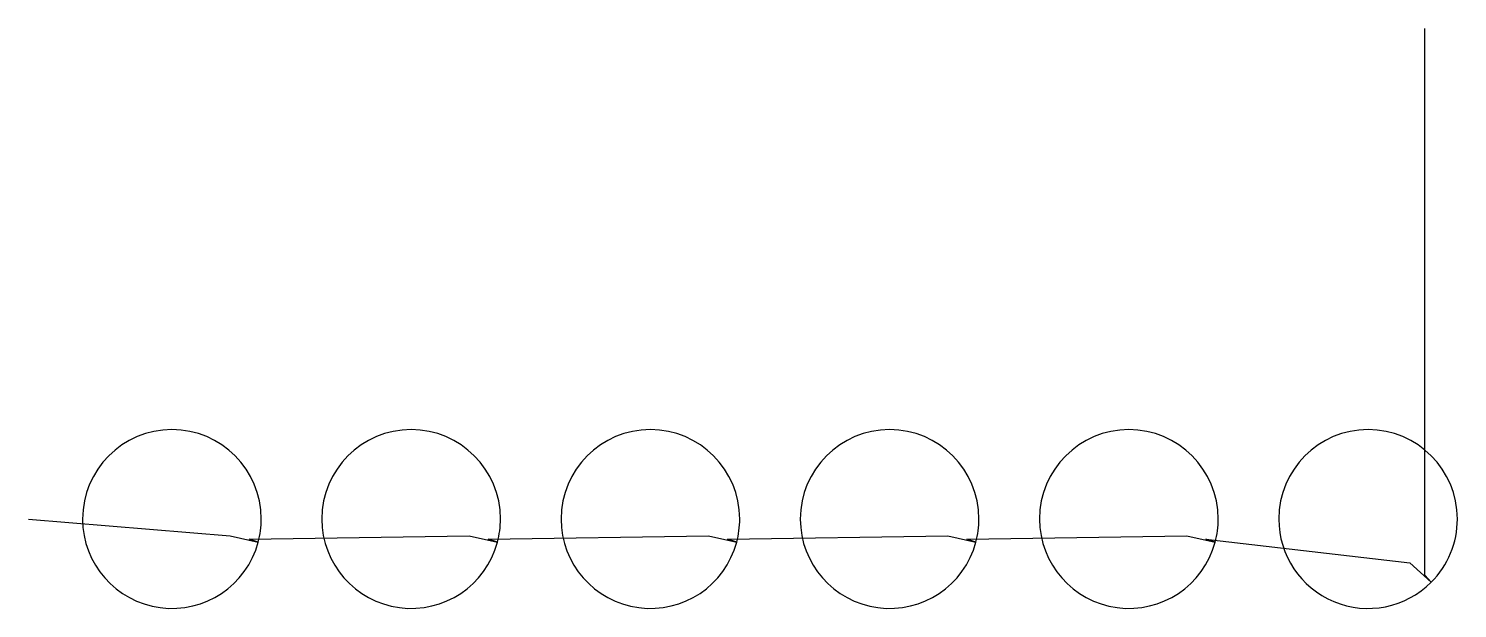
# Model space of a CAD drawing. Header units: inches. Extents: x -0.75 to 6.69, y -0.46 to 2.55.
import ezdxf

# ---------------------------------------------------------------- set-up
doc = ezdxf.new("R2010")
doc.units = ezdxf.units.IN
doc.layers.get('0').update_dxf_attribs({"linetype": 'CONTINUOUS'})
doc.layers.add('5', color=7, linetype='CONTINUOUS')
doc.layers.add('9', color=7, linetype='CONTINUOUS')

msp = doc.modelspace()

# ---------------------------------------------------------------- linework, layer by layer
at = {"color": 0, "linetype": 'CONTINUOUS'}
for p, q in [((6.5152, -0.2916), (6.5152, 2.5488)), ((-0.7454, 0), (0.3023, -0.0878)), ((0.4011, -0.1052), (1.5464, -0.0878)), ((1.6451, -0.1052), (2.7905, -0.0878)), ((2.8892, -0.1052), (4.0346, -0.0878)), ((4.1333, -0.1052), (5.2787, -0.0878)), ((5.3774, -0.1052), (6.4384, -0.2272))]:
    msp.add_line(p, q, dxfattribs=at)
at = {"layer": '5', "color": 5, "linetype": 'CONTINUOUS'}
for centre, start, end in [((0, 0), 360, 180), ((1.2441, 0), 360, 180), ((2.4882, 0), 360, 180), ((3.7323, 0), 360, 180), ((4.9764, 0), 360, 180), ((6.2205, 0), 360, 180), ((0, 0), 345, 0), ((1.2441, 0), 345, 0), ((2.4882, 0), 345, 0), ((3.7323, 0), 345, 0), ((4.9764, 0), 345, 0), ((6.2205, 0), 315, 0), ((0, 0), 180, 345), ((1.2441, 0), 180, 345), ((2.4882, 0), 180, 345), ((3.7323, 0), 180, 345), ((4.9764, 0), 180, 345), ((6.2205, 0), 180, 315)]:
    msp.add_arc(centre, 0.4646, start, end, dxfattribs=at)
at = {"layer": '9', "color": 9, "linetype": 'CONTINUOUS'}
for p, q in [((0.3023, -0.0878), (0.4487, -0.1202)), ((0.4487, -0.1202), (0.4011, -0.1052)), ((1.5464, -0.0878), (1.6928, -0.1202)), ((1.6928, -0.1202), (1.6451, -0.1052)), ((2.7905, -0.0878), (2.9369, -0.1202)), ((2.9369, -0.1202), (2.8892, -0.1052)), ((4.0346, -0.0878), (4.181, -0.1202)), ((4.181, -0.1202), (4.1333, -0.1052)), ((5.2787, -0.0878), (5.4251, -0.1202)), ((5.4251, -0.1202), (5.3774, -0.1052)), ((6.4384, -0.2272), (6.549, -0.3285)), ((6.549, -0.3285), (6.5152, -0.2916))]:
    msp.add_line(p, q, dxfattribs=at)

doc.saveas('drawing.dxf')
